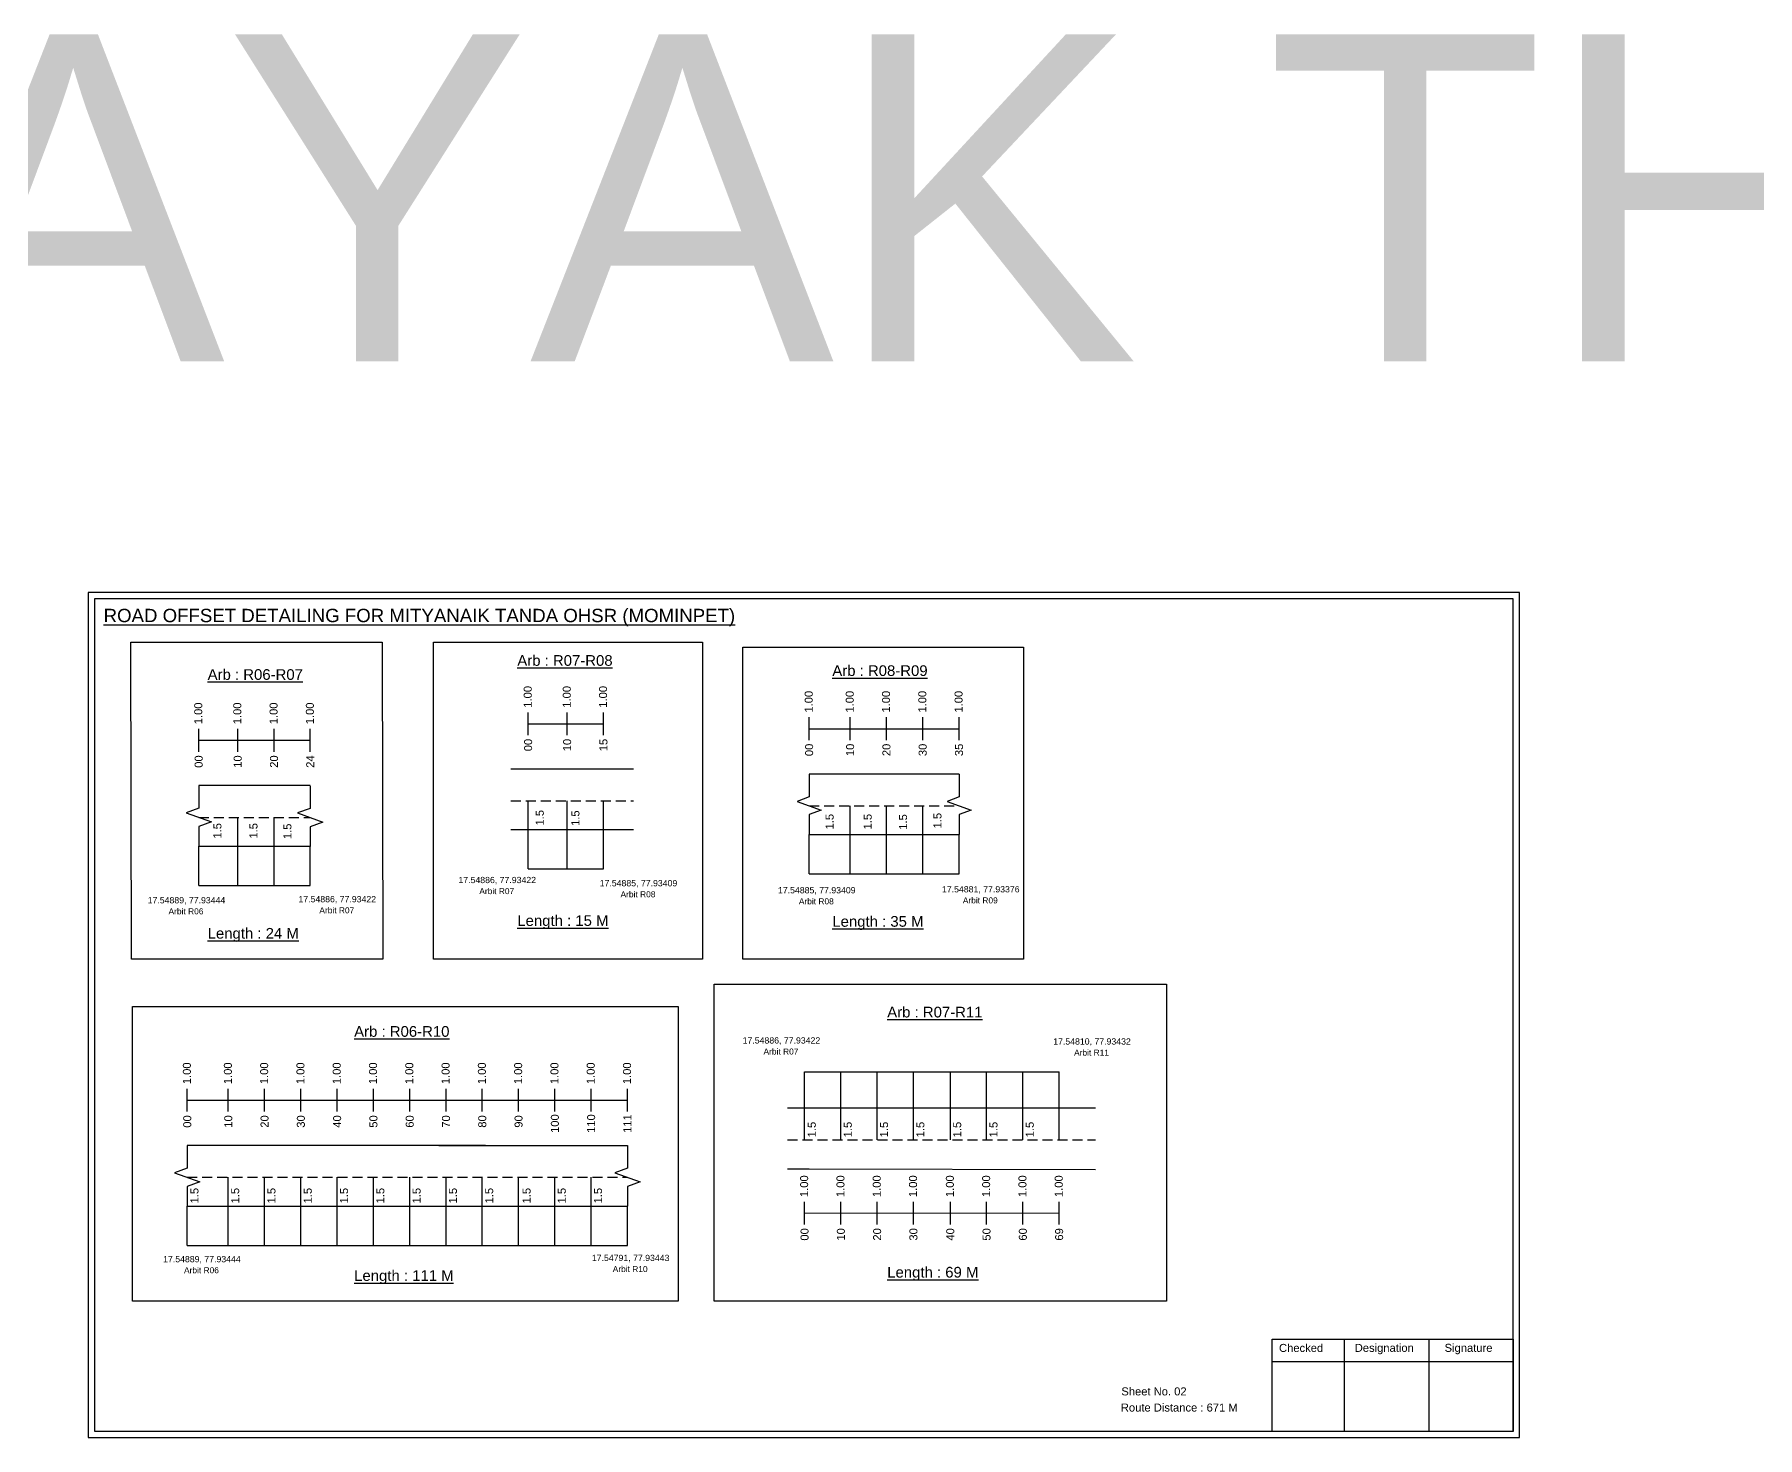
# Model space of a CAD drawing. Header units: inches. Extents: x 1196 to 5959, y 304 to 924.
# Drawn here: x 4667 to 5313, y 398 to 924 of the extents above; entities that cross this region are included whole.
import ezdxf

# ---------------------------------------------------------------- set-up
doc = ezdxf.new("R2010")
doc.units = ezdxf.units.IN
doc.header["$MEASUREMENT"] = 0
doc.linetypes.add('DASHED2', pattern=[0.375, 0.25, -0.125])
doc.layers.add('PDF_Geometry', color=7, linetype='Continuous')
doc.layers.add('PDF_Text', color=5, linetype='Continuous')
doc.styles.add('PDF Arial', font='arial.ttf')
doc.styles.get("Standard").update_dxf_attribs({"font": 'arial.ttf'})

msp = doc.modelspace()

# ---------------------------------------------------------------- linework, layer by layer
at = {"color": 217, "true_color": 0x93278f}
for p, q in [((4852.37, 661.19), (4852.37, 669.74)), ((4852.37, 665.47), (4880.6, 665.48)), ((4867, 661.19), (4867, 669.74)), ((4880.6, 661.19), (4880.6, 669.74)), ((4957.69, 659.35), (4957.69, 667.91)), ((4973.06, 659.35), (4973.06, 667.91)), ((4986.66, 659.35), (4986.66, 667.91)), ((5000.26, 659.35), (5000.26, 667.91)), ((5013.86, 659.35), (5013.86, 667.91)), ((4728.89, 654.99), (4728.89, 663.55)), ((4728.89, 659.27), (4770.72, 659.27)), ((4743.52, 654.99), (4743.52, 663.55)), ((4757.12, 654.99), (4757.12, 663.55)), ((4770.72, 654.99), (4770.72, 663.55)), ((4957.69, 663.62), (5013.86, 663.62)), ((4724.62, 520.07), (4724.62, 528.63)), ((4724.62, 524.34), (4889.59, 524.34)), ((4739.99, 520.07), (4739.99, 528.63)), ((4753.59, 520.07), (4753.59, 528.63)), ((4767.19, 520.07), (4767.19, 528.63)), ((4780.79, 520.07), (4780.79, 528.63)), ((4794.39, 520.07), (4794.39, 528.63)), ((4807.99, 520.07), (4807.99, 528.63)), ((4821.59, 520.07), (4821.59, 528.63)), ((4835.19, 520.07), (4835.19, 528.63)), ((4848.79, 520.07), (4848.79, 528.63)), ((4862.39, 520.07), (4862.39, 528.63)), ((4875.99, 520.07), (4875.99, 528.63)), ((4889.59, 520.07), (4889.59, 528.63)), ((4955.98, 477.76), (4955.98, 486.32)), ((4969.58, 477.76), (4969.58, 486.32)), ((4983.18, 477.76), (4983.18, 486.32)), ((4996.78, 477.76), (4996.78, 486.32)), ((5010.6, 477.76), (5010.6, 486.32)), ((5024.2, 477.76), (5024.2, 486.32)), ((5037.8, 477.76), (5037.8, 486.32)), ((5051.4, 477.76), (5051.4, 486.32)), ((4955.98, 482.03), (5051.4, 482.09))]:
    msp.add_line(p, q, dxfattribs=at)
for p, q in [((4891.9, 648.46), (4845.82, 648.46)), ((5013.86, 646.63), (4957.69, 646.63)), ((4770.72, 642.27), (4728.89, 642.27)), ((4852.37, 611.04), (4852.37, 636.58)), ((4867, 611.04), (4867, 636.58)), ((4880.6, 611.04), (4880.6, 636.58)), ((4973.06, 609.21), (4973.06, 634.75)), ((4986.66, 609.21), (4986.66, 634.75)), ((5000.26, 609.21), (5000.26, 634.75)), ((4743.52, 604.85), (4743.52, 630.38)), ((4757.12, 604.85), (4757.12, 630.38)), ((4845.82, 625.78), (4877.93, 625.78)), ((4877.93, 625.78), (4891.9, 625.78)), ((4957.69, 623.94), (5013.86, 623.94)), ((4957.69, 609.21), (4957.69, 623.94)), ((5013.86, 609.21), (5013.86, 623.94)), ((4728.89, 619.58), (4754.45, 619.58)), ((4728.89, 604.85), (4728.89, 619.58)), ((4754.45, 619.58), (4770.72, 619.58)), ((4770.72, 604.85), (4770.72, 619.58)), ((4955.98, 509.45), (4955.98, 534.99)), ((4969.58, 509.45), (4969.58, 534.99)), ((4983.18, 509.45), (4983.18, 534.99)), ((4996.78, 509.45), (4996.78, 534.99)), ((5010.6, 509.45), (5010.6, 534.99)), ((5024.2, 509.45), (5024.2, 534.99)), ((5037.8, 509.45), (5037.8, 534.99)), ((5051.4, 509.45), (5051.4, 534.99)), ((5065, 521.34), (4949.57, 521.34)), ((4836.39, 507.35), (4724.62, 507.35)), ((4818.91, 507.35), (4889.59, 507.35)), ((4949.57, 498.65), (4957.63, 498.65)), ((4957.63, 498.65), (5065, 498.35)), ((4739.99, 469.93), (4739.99, 495.47)), ((4753.59, 469.93), (4753.59, 495.47)), ((4767.19, 469.93), (4767.19, 495.47)), ((4780.79, 469.93), (4780.79, 495.47)), ((4794.39, 469.93), (4794.39, 495.47)), ((4807.99, 469.93), (4807.99, 495.47)), ((4821.59, 469.93), (4821.59, 495.47)), ((4835.19, 469.93), (4835.19, 495.47)), ((4848.79, 469.93), (4848.79, 495.47)), ((4862.39, 469.93), (4862.39, 495.47)), ((4875.99, 469.93), (4875.99, 495.47)), ((4724.62, 484.66), (4889.59, 484.66)), ((4724.62, 469.93), (4724.62, 484.66)), ((4889.59, 469.93), (4889.59, 484.66))]:
    msp.add_line(p, q)
at = {"linetype": 'DASHED2', "ltscale": 15}
for p, q in [((4845.82, 636.58), (4891.9, 636.58)), ((4957.69, 634.75), (5013.86, 634.75)), ((4728.89, 630.38), (4770.72, 630.38)), ((4949.57, 509.45), (5065, 509.45)), ((4724.62, 495.47), (4889.59, 495.47))]:
    msp.add_line(p, q, dxfattribs=at)
at = {"color": 5}
for p, q in [((4852.37, 611.04), (4880.6, 611.04)), ((4957.69, 609.21), (5013.86, 609.21)), ((4728.89, 604.85), (4770.72, 604.85)), ((4955.98, 534.99), (5051.4, 534.99)), ((4724.62, 469.93), (4889.59, 469.93))]:
    msp.add_line(p, q, dxfattribs=at)
for points in [[(4703.43, 695.99), (4797.67, 695.99), (4797.95, 577.17), (4703.71, 577.17)], [(4816.94, 696.08), (4917.67, 695.99), (4917.67, 577.17), (4816.94, 577.26)], [(4932.8, 694.18), (5037.96, 694.18), (5037.96, 577.17), (4932.8, 577.17)], [(4922.06, 567.82), (5091.67, 567.82), (5091.67, 449), (4922.06, 449)], [(4704.02, 559.5), (4908.58, 559.5), (4908.58, 449), (4704.02, 449)]]:
    msp.add_lwpolyline(points, close=True)
at = {"linetype": 'Continuous'}
for points in [[(4957.69, 646.63), (4957.69, 638.02), (4953.2, 636.38), (4962.19, 633.11), (4957.69, 631.47), (4957.69, 623.94)], [(5013.86, 646.63), (5013.86, 638.02), (5009.37, 636.38), (5018.36, 633.11), (5013.86, 631.47), (5013.86, 623.94)], [(5013.86, 646.63), (5013.86, 638.02), (5009.37, 636.38), (5018.36, 633.11), (5013.86, 631.47), (5013.86, 623.94)], [(4728.89, 642.27), (4728.89, 633.84), (4724.15, 632.11), (4733.63, 628.66), (4728.89, 626.93), (4728.89, 619.58)], [(4770.72, 642.19), (4770.72, 633.76), (4765.98, 632.03), (4775.46, 628.58), (4770.72, 626.85), (4770.72, 619.5)], [(4724.62, 507.35), (4724.62, 498.92), (4719.88, 497.19), (4729.36, 493.74), (4724.62, 492.01), (4724.62, 484.66)], [(4889.59, 507.35), (4889.59, 498.92), (4884.85, 497.19), (4894.33, 493.74), (4889.59, 492.01), (4889.59, 484.66)]]:
    msp.add_lwpolyline(points, dxfattribs=at)
at = {"layer": 'PDF_Geometry'}
for points in [[(4687.48, 714.63), (4687.48, 397.92), (5223.95, 397.92), (5223.95, 714.63)], [(4689.8, 712.3), (4689.8, 400.34), (5221.53, 400.34), (5221.53, 712.3)]]:
    msp.add_lwpolyline(points, close=True, dxfattribs=at)
at = {"layer": 'PDF_Geometry', "color": 242, "true_color": 0xcc1f26}
msp.add_lwpolyline([(5221.53, 400.24), (5131.19, 400.24), (5131.19, 434.85), (5221.53, 434.85)], close=True, dxfattribs=at)
for points in [[(5158.17, 434.85), (5158.17, 400.24)], [(5189.9, 434.85), (5189.9, 400.24)], [(5131.19, 426.48), (5221.53, 426.48)]]:
    msp.add_lwpolyline(points, dxfattribs=at)

# ---------------------------------------------------------------- texts
for s, height, p in [('MITYA NAYAK THANDA', 122.5352, (3930.44, 801.31)), ('Sheet No. 02', 3, (5074.69, 413.71)), ('Route Distance : 671 M', 3, (5074.5, 407.66))]:
    msp.add_text(s, height=height).set_placement(p)
at = {"color": 242, "true_color": 0xcd2027}
for s, height, p in [('%%UROAD OFFSET DETAILING FOR MITYANAIK TANDA OHSR (MOMINPET)', 5, (4693.25, 703.55)), ('%%UArb : R07-R08', 4, (4848.31, 687.19)), ('%%UArb : R06-R07', 4, (4732.24, 681.92)), ('%%UArb : R08-R09', 4, (4966.37, 683.38)), ('%%ULength : 24 M', 4, (4732.24, 584.92)), ('%%ULength : 15 M', 4, (4848.31, 589.69)), ('%%ULength : 35 M', 4, (4966.37, 589.38)), ('%%UArb : R07-R11', 4, (4986.95, 555.39)), ('%%UArb : R06-R10', 4, (4787.16, 548.14)), ('%%ULength : 111 M', 4, (4787.16, 456.64)), ('%%ULength : 69 M', 4, (4986.95, 457.89))]:
    msp.add_text(s, height=height, dxfattribs=at).set_placement(p)
at = {"color": 217, "true_color": 0x93278f}
for s, p in [('1.00', (4853.7, 671.48)), ('1.00', (4868.33, 671.48)), ('1.00', (4881.93, 671.48)), ('1.00', (4730.22, 665.28)), ('1.00', (4744.85, 665.28)), ('1.00', (4758.45, 665.28)), ('1.00', (4772.05, 665.28)), ('1.00', (4959.02, 669.65)), ('1.00', (4974.39, 669.65)), ('1.00', (4987.99, 669.65)), ('1.00', (5001.59, 669.65)), ('1.00', (5015.19, 669.65)), ('00', (4853.85, 655.16)), ('10', (4868.48, 655.16)), ('15', (4882.08, 655.16)), ('00', (4730.37, 648.96)), ('10', (4745, 648.96)), ('20', (4758.6, 648.96)), ('24', (4772.2, 648.96)), ('00', (4959.17, 653.33)), ('10', (4974.54, 653.33)), ('20', (4988.14, 653.33)), ('30', (5001.74, 653.33)), ('35', (5015.34, 653.33)), ('1.00', (4725.95, 530.37)), ('1.00', (4741.32, 530.37)), ('1.00', (4754.92, 530.37)), ('1.00', (4768.52, 530.37)), ('1.00', (4782.12, 530.37)), ('1.00', (4795.72, 530.37)), ('1.00', (4809.32, 530.37)), ('1.00', (4822.92, 530.37)), ('1.00', (4836.52, 530.37)), ('1.00', (4850.12, 530.37)), ('1.00', (4863.72, 530.37)), ('1.00', (4877.32, 530.37)), ('1.00', (4890.92, 530.37)), ('00', (4726.1, 514.05)), ('10', (4741.47, 514.05)), ('20', (4755.07, 514.05)), ('30', (4768.67, 514.05)), ('40', (4782.27, 514.05)), ('50', (4795.87, 514.05)), ('60', (4809.47, 514.05)), ('70', (4823.07, 514.05)), ('80', (4836.67, 514.05)), ('90', (4850.27, 514.05)), ('100', (4863.87, 512.09)), ('110', (4877.47, 512.09)), ('111', (4891.07, 512.09)), ('1.00', (4957.31, 488.05)), ('1.00', (4970.91, 488.05)), ('1.00', (4984.51, 488.05)), ('1.00', (4998.11, 488.05)), ('1.00', (5011.92, 488.05)), ('1.00', (5025.52, 488.05)), ('1.00', (5039.12, 488.05)), ('1.00', (5052.72, 488.05)), ('00', (4957.46, 471.73)), ('10', (4971.06, 471.73)), ('20', (4984.66, 471.73)), ('30', (4998.26, 471.73)), ('40', (5012.07, 471.73)), ('50', (5025.67, 471.73)), ('60', (5039.27, 471.73)), ('69', (5052.87, 471.73))]:
    msp.add_text(s, height=3, rotation=90, dxfattribs=at).set_placement(p)
for p in [(4858.22, 627.32), (4737.4, 622.42), (4750.92, 622.42), (4763.64, 622.22), (4871.58, 627.16), (4966.85, 625.85), (4981.12, 625.85), (4994.38, 625.73), (5007.27, 626.23), (4960.16, 510.45), (4973.65, 510.45), (4987.25, 510.45), (5000.85, 510.45), (5014.67, 510.45), (5028.27, 510.45), (5041.87, 510.45), (4728.8, 485.66), (4744.06, 485.66), (4757.66, 485.66), (4771.26, 485.66), (4784.86, 485.66), (4798.46, 485.66), (4812.06, 485.66), (4825.66, 485.66), (4839.26, 485.66), (4853.28, 485.66), (4866.46, 485.66), (4880.06, 485.66)]:
    msp.add_text('1.5', height=3, rotation=90).set_placement(p)
at = {"color": 5}
for s, height, p in [('17.54886, 77.93422', 2.34, (4826.24, 605.73)), ('17.54886, 77.93422', 2.34, (4766.29, 598.55)), ('Arbit R07', 2.246, (4834.06, 601.6)), ('17.54885, 77.93409', 2.34, (4879.18, 604.54)), ('Arbit R08', 2.246, (4887, 600.42)), ('17.54885, 77.93409', 2.34, (4946, 601.9)), ('17.54881, 77.93376', 2.34, (5007.47, 602.25)), ('17.54889, 77.93444', 2.34, (4709.77, 598.15)), ('Arbit R06', 2.246, (4717.59, 594.03)), ('Arbit R07', 2.246, (4774.11, 594.42)), ('Arbit R08', 2.246, (4953.83, 597.78)), ('Arbit R09', 2.246, (5015.29, 598.13)), ('17.54886, 77.93422', 2.34, (4932.76, 545.61)), ('Arbit R07', 2.246, (4940.58, 541.49)), ('17.54810, 77.93432', 2.34, (5049.16, 545.21)), ('Arbit R11', 2.246, (5056.98, 541.08)), ('17.54889, 77.93444', 2.34, (4715.56, 463.62)), ('17.54791, 77.93443', 2.34, (4876.24, 464.07)), ('Arbit R06', 2.246, (4723.38, 459.5)), ('Arbit R10', 2.246, (4884.06, 459.94))]:
    msp.add_text(s, height=height, dxfattribs=at).set_placement(p)
at = {"layer": 'PDF_Text', "color": 7, "attachment_point": 7, "style": 'PDF Arial'}
for s, insert, char_height in [('Checked', (5133.79, 429.96), 3.001), ('Designation', (5162.17, 429.13), 3.0006), ('Signature', (5195.85, 429.13), 3.001)]:
    msp.add_mtext(s, dxfattribs=dict(at, insert=insert, char_height=char_height))

doc.saveas('drawing.dxf')
